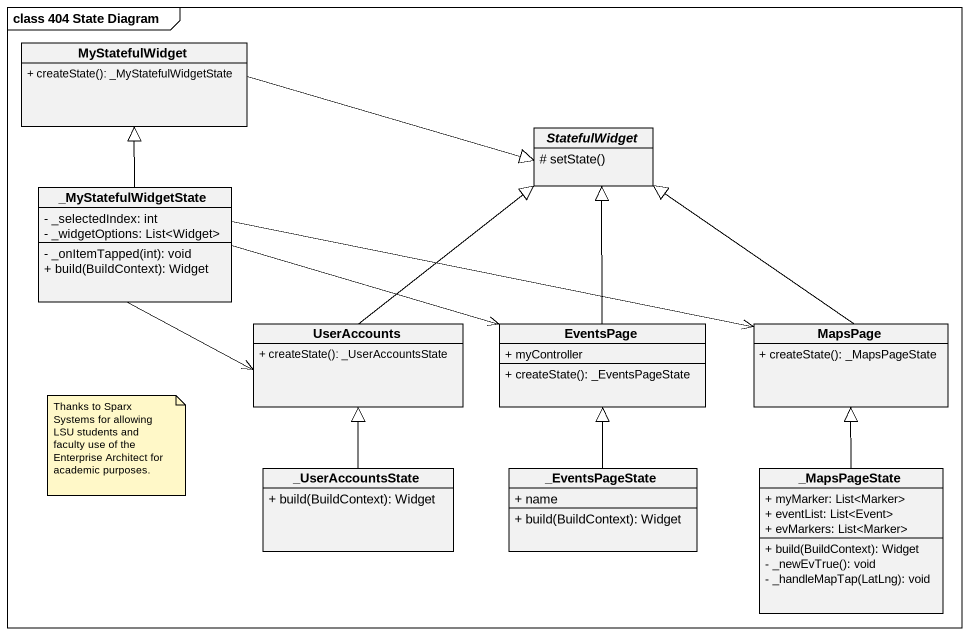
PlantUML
@startuml
mainframe class 404 State Diagram
hide circle
hide empty members
skinparam classAttributeIconSize 0
class MyStatefulWidget {
  + createState(): _MyStatefulWidgetState
}
abstract class StatefulWidget {
  # setState()
}
class "_MyStatefulWidgetState" as MyStatefulWidgetState {
  - _selectedIndex: int
  - _widgetOptions: List<Widget>
  - _onItemTapped(int): void
  + build(BuildContext): Widget
}
class UserAccounts {
  + createState(): _UserAccountsState
}
class EventsPage {
  + myController
  + createState(): _EventsPageState
}
class MapsPage {
  + createState(): _MapsPageState
}
class "_UserAccountsState" as UserAccountsState {
  + build(BuildContext): Widget
}
class "_EventsPageState" as EventsPageState {
  + name
  + build(BuildContext): Widget
}
class "_MapsPageState" as MapsPageState {
  + myMarker: List<Marker>
  + eventList: List<Event>
  + evMarkers: List<Marker>
  + build(BuildContext): Widget
  - _newEvTrue(): void
  - _handleMapTap(LatLng): void
}
MyStatefulWidget -right-|> StatefulWidget
MyStatefulWidgetState -up-|> MyStatefulWidget
MyStatefulWidgetState -right-> UserAccounts
MyStatefulWidgetState -right-> EventsPage
MyStatefulWidgetState -right-> MapsPage
UserAccounts -up-|> StatefulWidget
EventsPage -up-|> StatefulWidget
MapsPage -up-|> StatefulWidget
UserAccountsState -up-|> UserAccounts
EventsPageState -up-|> EventsPage
MapsPageState -up-|> MapsPage
note as N1
  Thanks to Sparx Systems for allowing LSU students and faculty use of the Enterprise Architect for academic purposes.
end note
@enduml
